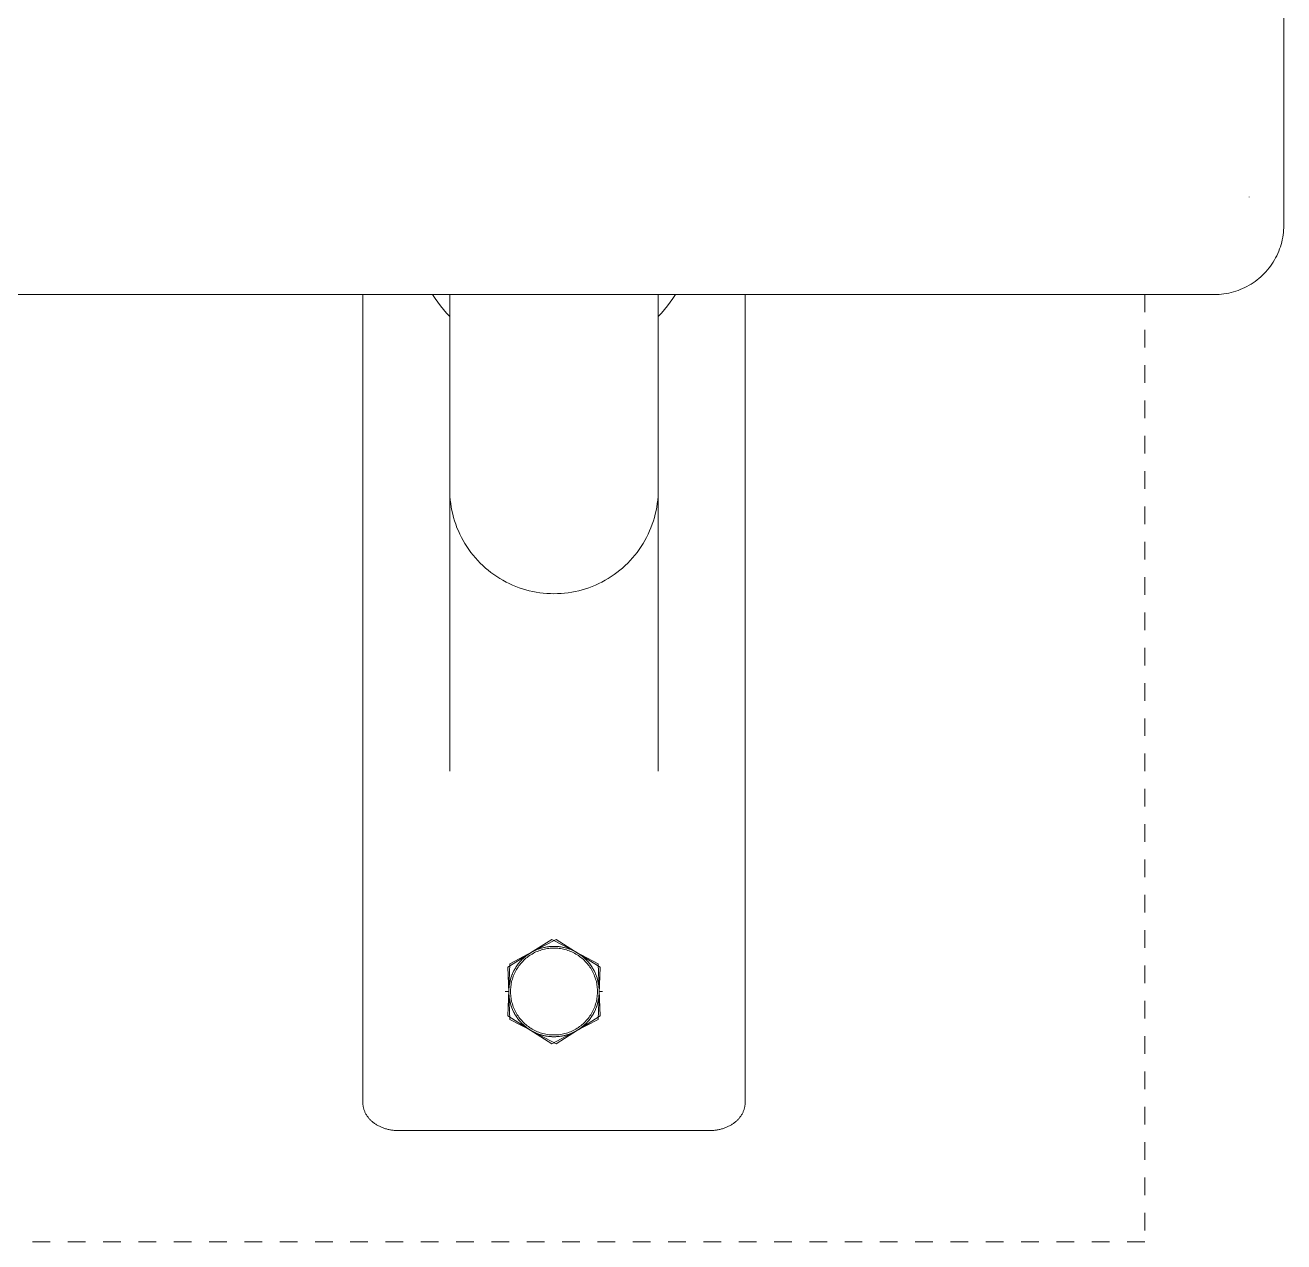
# Model space of a CAD drawing. Header units: inches. Extents: x -7 to 144, y -3 to 95.
# Drawn here: x 16.05 to 23.18, y 0.12 to 7.01 of the extents above; entities that cross this region are included whole.
import ezdxf

# ---------------------------------------------------------------- set-up
doc = ezdxf.new("R2010")
doc.units = ezdxf.units.IN
doc.linetypes.add('HIDDEN', pattern=[1.905, 1.27, -0.635])
doc.layers.add('ZANO_R', color=7, linetype='Continuous', lineweight=0)
doc.layers.add('ZANO_R_przerywana', color=250, linetype='HIDDEN', lineweight=0)

msp = doc.modelspace()

# ---------------------------------------------------------------- linework, layer by layer
at = {"layer": 'ZANO_R'}
for p, q in [((23.18152, 6.01015), (23.18152, 12.26074)), ((22.98465, 6.03239), (22.98467, 6.03456)), ((23.18152, 5.87345), (23.18152, 6.01015)), ((23.18051, 5.84604), (23.17928, 5.83238)), ((23.18125, 5.85974), (23.18051, 5.84604)), ((23.18152, 5.87345), (23.18125, 5.85974)), ((23.16966, 5.77841), (23.16608, 5.76517)), ((23.17277, 5.79177), (23.16966, 5.77841)), ((23.17541, 5.80523), (23.17277, 5.79177)), ((23.17759, 5.81877), (23.17541, 5.80523)), ((23.17928, 5.83238), (23.17759, 5.81877)), ((23.14724, 5.71369), (23.14141, 5.70128)), ((23.15262, 5.72631), (23.14724, 5.71369)), ((23.15756, 5.7391), (23.15262, 5.72631)), ((23.16205, 5.75206), (23.15756, 5.7391)), ((23.16608, 5.76517), (23.16205, 5.75206)), ((23.10602, 5.64263), (23.09775, 5.63169)), ((23.11391, 5.65385), (23.10602, 5.64263)), ((23.1214, 5.66534), (23.11391, 5.65385)), ((23.12849, 5.67708), (23.1214, 5.66534)), ((23.13516, 5.68907), (23.12849, 5.67708)), ((23.14141, 5.70128), (23.13516, 5.68907)), ((23.02989, 5.5641), (23.01892, 5.55587)), ((23.04057, 5.57271), (23.02989, 5.5641)), ((23.05094, 5.58169), (23.04057, 5.57271)), ((23.06099, 5.59103), (23.05094, 5.58169)), ((23.0707, 5.60071), (23.06099, 5.59103)), ((23.08008, 5.61072), (23.0707, 5.60071)), ((23.0891, 5.62105), (23.08008, 5.61072)), ((23.09775, 5.63169), (23.0891, 5.62105)), ((22.86953, 5.4897), (22.85606, 5.48711)), ((22.8829, 5.49276), (22.86953, 5.4897)), ((22.89615, 5.49628), (22.8829, 5.49276)), ((22.90928, 5.50027), (22.89615, 5.49628)), ((22.92225, 5.50471), (22.90928, 5.50027)), ((22.93507, 5.5096), (22.92225, 5.50471)), ((22.9477, 5.51493), (22.93507, 5.5096)), ((22.96015, 5.52071), (22.9477, 5.51493)), ((22.97238, 5.52691), (22.96015, 5.52071)), ((22.98439, 5.53354), (22.97238, 5.52691)), ((22.99616, 5.54058), (22.98439, 5.53354)), ((23.00767, 5.54802), (22.99616, 5.54058)), ((23.01892, 5.55587), (23.00767, 5.54802)), ((22.78782, 5.48127), (11.37049, 5.48127)), ((17.96498, 5.48127), (17.96498, 2.12469)), ((18.35912, 5.48127), (18.37373, 5.45915)), ((18.37373, 5.45915), (18.38905, 5.43751)), ((18.38905, 5.43751), (18.40507, 5.41639)), ((18.45711, 4.87459), (18.45711, 5.48127)), ((18.45716, 4.87459), (18.45716, 5.48127)), ((19.63815, 4.87459), (19.63815, 5.48127)), ((19.63821, 4.87459), (19.63821, 5.48127)), ((19.69025, 5.41639), (19.70626, 5.43751)), ((19.70626, 5.43751), (19.72158, 5.45915)), ((19.72158, 5.45915), (19.73619, 5.48127)), ((20.13033, 5.48127), (20.13033, 2.12469)), ((22.80153, 5.48148), (22.78782, 5.48127)), ((22.81523, 5.48218), (22.80153, 5.48148)), ((22.82889, 5.48334), (22.81523, 5.48218)), ((22.84251, 5.48499), (22.82889, 5.48334)), ((22.85606, 5.48711), (22.84251, 5.48499)), ((18.40507, 5.41639), (18.42176, 5.39579)), ((18.42176, 5.39579), (18.43911, 5.37575)), ((18.43911, 5.37575), (18.45711, 5.35628)), ((19.63821, 5.35628), (19.6562, 5.37575)), ((19.6562, 5.37575), (19.67355, 5.39579)), ((19.67355, 5.39579), (19.69025, 5.41639)), ((18.45711, 4.8729), (18.45711, 4.3777)), ((19.63821, 4.8729), (19.63821, 4.3777)), ((18.45711, 4.3777), (18.45711, 2.96284)), ((18.45745, 4.35751), (18.45711, 4.37767)), ((18.45848, 4.33737), (18.45745, 4.35751)), ((19.63786, 4.35751), (19.63683, 4.33737)), ((19.63821, 4.37767), (19.63786, 4.35751)), ((19.63818, 4.38172), (19.63817, 4.38284)), ((19.63821, 4.3777), (19.63821, 2.96284)), ((18.4602, 4.31728), (18.45848, 4.33737)), ((18.46261, 4.29725), (18.4602, 4.31728)), ((18.46569, 4.27733), (18.46261, 4.29725)), ((19.63271, 4.29725), (19.62962, 4.27733)), ((19.63511, 4.31728), (19.63271, 4.29725)), ((19.63683, 4.33737), (19.63511, 4.31728)), ((18.46946, 4.25752), (18.46569, 4.27733)), ((18.4739, 4.23785), (18.46946, 4.25752)), ((18.47901, 4.21834), (18.4739, 4.23785)), ((18.48478, 4.19902), (18.47901, 4.21834)), ((19.61631, 4.21834), (19.61054, 4.19902)), ((19.62142, 4.23785), (19.61631, 4.21834)), ((19.62586, 4.25752), (19.62142, 4.23785)), ((19.62962, 4.27733), (19.62586, 4.25752)), ((18.4912, 4.1799), (18.48478, 4.19902)), ((18.49828, 4.16102), (18.4912, 4.1799)), ((18.506, 4.14239), (18.49828, 4.16102)), ((18.51435, 4.12404), (18.506, 4.14239)), ((19.58932, 4.14239), (19.58097, 4.12404)), ((19.59703, 4.16102), (19.58932, 4.14239)), ((19.60411, 4.1799), (19.59703, 4.16102)), ((19.61054, 4.19902), (19.60411, 4.1799)), ((18.52332, 4.10598), (18.51435, 4.12404)), ((18.5329, 4.08823), (18.52332, 4.10598)), ((18.54308, 4.07083), (18.5329, 4.08823)), ((18.55385, 4.05378), (18.54308, 4.07083)), ((19.55224, 4.07083), (19.54147, 4.05378)), ((19.56242, 4.08823), (19.55224, 4.07083)), ((19.572, 4.10598), (19.56242, 4.08823)), ((19.58097, 4.12404), (19.572, 4.10598)), ((18.56519, 4.03711), (18.55385, 4.05378)), ((18.5771, 4.02084), (18.56519, 4.03711)), ((18.58956, 4.00498), (18.5771, 4.02084)), ((18.60255, 3.98956), (18.58956, 4.00498)), ((19.50575, 4.00498), (19.49276, 3.98956)), ((19.51821, 4.02084), (19.50575, 4.00498)), ((19.53012, 4.03711), (19.51821, 4.02084)), ((19.54147, 4.05378), (19.53012, 4.03711)), ((18.61606, 3.97459), (18.60255, 3.98956)), ((18.63007, 3.96009), (18.61606, 3.97459)), ((18.64457, 3.94607), (18.63007, 3.96009)), ((18.65954, 3.93256), (18.64457, 3.94607)), ((18.67497, 3.91957), (18.65954, 3.93256)), ((19.43577, 3.93256), (19.42035, 3.91957)), ((19.45074, 3.94607), (19.43577, 3.93256)), ((19.46524, 3.96009), (19.45074, 3.94607)), ((19.47925, 3.97459), (19.46524, 3.96009)), ((19.49276, 3.98956), (19.47925, 3.97459)), ((18.69082, 3.90711), (18.67497, 3.91957)), ((18.7071, 3.89521), (18.69082, 3.90711)), ((18.72377, 3.88386), (18.7071, 3.89521)), ((18.74082, 3.87309), (18.72377, 3.88386)), ((18.75822, 3.86291), (18.74082, 3.87309)), ((18.77597, 3.85333), (18.75822, 3.86291)), ((18.79403, 3.84436), (18.77597, 3.85333)), ((19.31935, 3.85333), (19.30129, 3.84436)), ((19.33709, 3.86291), (19.31935, 3.85333)), ((19.3545, 3.87309), (19.33709, 3.86291)), ((19.37155, 3.88386), (19.3545, 3.87309)), ((19.38822, 3.89521), (19.37155, 3.88386)), ((19.40449, 3.90711), (19.38822, 3.89521)), ((19.42035, 3.91957), (19.40449, 3.90711)), ((18.81238, 3.83601), (18.79403, 3.84436)), ((18.83101, 3.82829), (18.81238, 3.83601)), ((18.84989, 3.82121), (18.83101, 3.82829)), ((18.86901, 3.81479), (18.84989, 3.82121)), ((18.88833, 3.80902), (18.86901, 3.81479)), ((18.90784, 3.80391), (18.88833, 3.80902)), ((18.92751, 3.79947), (18.90784, 3.80391)), ((18.94732, 3.7957), (18.92751, 3.79947)), ((18.96724, 3.79262), (18.94732, 3.7957)), ((18.98726, 3.79021), (18.96724, 3.79262)), ((19.00736, 3.78849), (18.98726, 3.79021)), ((19.02749, 3.78746), (19.00736, 3.78849)), ((19.04766, 3.78712), (19.02749, 3.78746)), ((19.06782, 3.78746), (19.04766, 3.78712)), ((19.08796, 3.78849), (19.06782, 3.78746)), ((19.10805, 3.79021), (19.08796, 3.78849)), ((19.12807, 3.79262), (19.10805, 3.79021)), ((19.148, 3.7957), (19.12807, 3.79262)), ((19.16781, 3.79947), (19.148, 3.7957)), ((19.18748, 3.80391), (19.16781, 3.79947)), ((19.20699, 3.80902), (19.18748, 3.80391)), ((19.22631, 3.81479), (19.20699, 3.80902)), ((19.24542, 3.82121), (19.22631, 3.81479)), ((19.2643, 3.82829), (19.24542, 3.82121)), ((19.28293, 3.83601), (19.2643, 3.82829)), ((19.30129, 3.84436), (19.28293, 3.83601)), ((18.45711, 2.78296), (18.45711, 2.96284)), ((19.63821, 2.78296), (19.63821, 2.96284)), ((17.96498, 2.12469), (17.96498, 0.90421)), ((20.13033, 2.12469), (20.13033, 0.90421)), ((19.03586, 1.82939), (18.91435, 1.75261)), ((18.92865, 1.76069), (19.05945, 1.82939)), ((18.98199, 1.78147), (18.99038, 1.78355)), ((18.99346, 1.78424), (18.98504, 1.78226)), ((18.99038, 1.78355), (18.99884, 1.78534)), ((19.00193, 1.78592), (18.99346, 1.78424)), ((18.99884, 1.78534), (19.00735, 1.78685)), ((19.01046, 1.78732), (19.00193, 1.78592)), ((19.00735, 1.78685), (19.01591, 1.78806)), ((19.01904, 1.78844), (19.01046, 1.78732)), ((19.01591, 1.78806), (19.0245, 1.78899)), ((19.02764, 1.78926), (19.01904, 1.78844)), ((19.0245, 1.78899), (19.03312, 1.78963)), ((19.03627, 1.78979), (19.02764, 1.78926)), ((19.03312, 1.78963), (19.04176, 1.78997)), ((19.16311, 1.76255), (19.03586, 1.82939)), ((19.04491, 1.79003), (19.03627, 1.78979)), ((19.04176, 1.78997), (19.0504, 1.79003)), ((19.05355, 1.78997), (19.04491, 1.79003)), ((19.0504, 1.79003), (19.05905, 1.78979)), ((19.06219, 1.78963), (19.05355, 1.78997)), ((19.05905, 1.78979), (19.06767, 1.78926)), ((19.05945, 1.82939), (19.18436, 1.75047)), ((19.07081, 1.78899), (19.06219, 1.78963)), ((19.06767, 1.78926), (19.07628, 1.78844)), ((19.07941, 1.78806), (19.07081, 1.78899)), ((19.07628, 1.78844), (19.08485, 1.78732)), ((19.08796, 1.78685), (19.07941, 1.78806)), ((19.08485, 1.78732), (19.09338, 1.78592)), ((19.09648, 1.78534), (19.08796, 1.78685)), ((19.09338, 1.78592), (19.10186, 1.78424)), ((19.10493, 1.78355), (19.09648, 1.78534)), ((19.10186, 1.78424), (19.11027, 1.78226)), ((19.11332, 1.78147), (19.10493, 1.78355)), ((18.90757, 1.74833), (18.78606, 1.67155)), ((18.79785, 1.69198), (18.92865, 1.76069)), ((18.85817, 1.70613), (18.86408, 1.71243)), ((18.86629, 1.71467), (18.8603, 1.70844)), ((18.86408, 1.71243), (18.87021, 1.71853)), ((18.87249, 1.7207), (18.86629, 1.71467)), ((18.87021, 1.71853), (18.87654, 1.72441)), ((18.8707, 1.70512), (18.87664, 1.71106)), ((18.87889, 1.72651), (18.87249, 1.7207)), ((18.87654, 1.72441), (18.88306, 1.73008)), ((18.87664, 1.71106), (18.88278, 1.71679)), ((18.88549, 1.7321), (18.87889, 1.72651)), ((18.88278, 1.71679), (18.88912, 1.72232)), ((18.88306, 1.73008), (18.88977, 1.73553)), ((18.89226, 1.73746), (18.88549, 1.7321)), ((18.88912, 1.72232), (18.89563, 1.72762)), ((18.88977, 1.73553), (18.89667, 1.74075)), ((18.89922, 1.74259), (18.89226, 1.73746)), ((18.89563, 1.72762), (18.90233, 1.7327)), ((18.89667, 1.74075), (18.90373, 1.74573)), ((18.90635, 1.74749), (18.89922, 1.74259)), ((18.90233, 1.7327), (18.90919, 1.73754)), ((18.90373, 1.74573), (18.91096, 1.75047)), ((18.91363, 1.75214), (18.90635, 1.74749)), ((18.90919, 1.73754), (18.91622, 1.74215)), ((18.91096, 1.75047), (18.91834, 1.75496)), ((18.92107, 1.75654), (18.91363, 1.75214)), ((18.91622, 1.74215), (18.92339, 1.74652)), ((18.91834, 1.75496), (18.92587, 1.75921)), ((18.92865, 1.76069), (18.92107, 1.75654)), ((18.92339, 1.74652), (18.93072, 1.75064)), ((18.92587, 1.75921), (18.93355, 1.76319)), ((18.93637, 1.76458), (18.92865, 1.76069)), ((18.93072, 1.75064), (18.93818, 1.7545)), ((18.93355, 1.76319), (18.94135, 1.76691)), ((18.94422, 1.76821), (18.93637, 1.76458)), ((18.93818, 1.7545), (18.94576, 1.75811)), ((18.94135, 1.76691), (18.94927, 1.77037)), ((18.95219, 1.77157), (18.94422, 1.76821)), ((18.94576, 1.75811), (18.95347, 1.76146)), ((18.94927, 1.77037), (18.9573, 1.77356)), ((18.96026, 1.77465), (18.95219, 1.77157)), ((18.95347, 1.76146), (18.96129, 1.76454)), ((18.9573, 1.77356), (18.96544, 1.77648)), ((18.96843, 1.77747), (18.96026, 1.77465)), ((18.96129, 1.76454), (18.9692, 1.76736)), ((18.96544, 1.77648), (18.97367, 1.77911)), ((18.9767, 1.78001), (18.96843, 1.77747)), ((18.9692, 1.76736), (18.97721, 1.7699)), ((18.97367, 1.77911), (18.98199, 1.78147)), ((18.98504, 1.78226), (18.9767, 1.78001)), ((18.97721, 1.7699), (18.9853, 1.77217)), ((18.9853, 1.77217), (18.99347, 1.77416)), ((18.99347, 1.77416), (19.00169, 1.77587)), ((19.00169, 1.77587), (19.00997, 1.7773)), ((19.00997, 1.7773), (19.01829, 1.77844)), ((19.01829, 1.77844), (19.02665, 1.7793)), ((19.02665, 1.7793), (19.03504, 1.77987)), ((19.03504, 1.77987), (19.04343, 1.78016)), ((19.04343, 1.78016), (19.05183, 1.78016)), ((19.05183, 1.78016), (19.06023, 1.77988)), ((19.06023, 1.77988), (19.06861, 1.7793)), ((19.06861, 1.7793), (19.07697, 1.77845)), ((19.07697, 1.77845), (19.0853, 1.7773)), ((19.0853, 1.7773), (19.09358, 1.77588)), ((19.09358, 1.77588), (19.1018, 1.77417)), ((19.1018, 1.77417), (19.10997, 1.77218)), ((19.10997, 1.77218), (19.11806, 1.76991)), ((19.11027, 1.78226), (19.11862, 1.78001)), ((19.12164, 1.77911), (19.11332, 1.78147)), ((19.11806, 1.76991), (19.12607, 1.76737)), ((19.11862, 1.78001), (19.12688, 1.77747)), ((19.12987, 1.77648), (19.12164, 1.77911)), ((19.12607, 1.76737), (19.13398, 1.76456)), ((19.12688, 1.77747), (19.13506, 1.77465)), ((19.13801, 1.77356), (19.12987, 1.77648)), ((19.13398, 1.76456), (19.1418, 1.76148)), ((19.13506, 1.77465), (19.14313, 1.77157)), ((19.14604, 1.77037), (19.13801, 1.77356)), ((19.1418, 1.76148), (19.14951, 1.75813)), ((19.14313, 1.77157), (19.15109, 1.76821)), ((19.15397, 1.76691), (19.14604, 1.77037)), ((19.14951, 1.75813), (19.15709, 1.75452)), ((19.15109, 1.76821), (19.15894, 1.76458)), ((19.16177, 1.76319), (19.15397, 1.76691)), ((19.15709, 1.75452), (19.16455, 1.75066)), ((19.15894, 1.76458), (19.16666, 1.76069)), ((19.16944, 1.75921), (19.16177, 1.76319)), ((19.16455, 1.75066), (19.17188, 1.74654)), ((19.16666, 1.76069), (19.17424, 1.75654)), ((19.17697, 1.75496), (19.16944, 1.75921)), ((19.29746, 1.69198), (19.17021, 1.75883)), ((19.17188, 1.74654), (19.17906, 1.74218)), ((19.17424, 1.75654), (19.18168, 1.75214)), ((19.18436, 1.75047), (19.17697, 1.75496)), ((19.17906, 1.74218), (19.18608, 1.73757)), ((19.18168, 1.75214), (19.18897, 1.74749)), ((19.18436, 1.75047), (19.30926, 1.67155)), ((19.19158, 1.74573), (19.18436, 1.75047)), ((19.18608, 1.73757), (19.19295, 1.73272)), ((19.18897, 1.74749), (19.19609, 1.74259)), ((19.19865, 1.74075), (19.19158, 1.74573)), ((19.19295, 1.73272), (19.19964, 1.72765)), ((19.19609, 1.74259), (19.20305, 1.73746)), ((19.20554, 1.73553), (19.19865, 1.74075)), ((19.19964, 1.72765), (19.20616, 1.72235)), ((19.20305, 1.73746), (19.20983, 1.7321)), ((19.21225, 1.73008), (19.20554, 1.73553)), ((19.20616, 1.72235), (19.2125, 1.71682)), ((19.20983, 1.7321), (19.21642, 1.72651)), ((19.21878, 1.72441), (19.21225, 1.73008)), ((19.2125, 1.71682), (19.21864, 1.71109)), ((19.21642, 1.72651), (19.22282, 1.7207)), ((19.21864, 1.71109), (19.22458, 1.70515)), ((19.22511, 1.71853), (19.21878, 1.72441)), ((19.22282, 1.7207), (19.22902, 1.71467)), ((19.23123, 1.71243), (19.22511, 1.71853)), ((19.22902, 1.71467), (19.23502, 1.70844)), ((19.23715, 1.70613), (19.23123, 1.71243)), ((18.78606, 1.67155), (18.7918, 1.52792)), ((18.79196, 1.54435), (18.79785, 1.69198)), ((18.81187, 1.6336), (18.81537, 1.64151)), ((18.81671, 1.64436), (18.81312, 1.6365)), ((18.81537, 1.64151), (18.81913, 1.64929)), ((18.82056, 1.6521), (18.81671, 1.64436)), ((18.81913, 1.64929), (18.82315, 1.65695)), ((18.82468, 1.6597), (18.82056, 1.6521)), ((18.82315, 1.65695), (18.82742, 1.66446)), ((18.82366, 1.63598), (18.82727, 1.64357)), ((18.82904, 1.66716), (18.82468, 1.6597)), ((18.82727, 1.64357), (18.83113, 1.65103)), ((18.82742, 1.66446), (18.83195, 1.67182)), ((18.83366, 1.67447), (18.82904, 1.66716)), ((18.83113, 1.65103), (18.83525, 1.65836)), ((18.83195, 1.67182), (18.83672, 1.67903)), ((18.83852, 1.68162), (18.83366, 1.67447)), ((18.83525, 1.65836), (18.83962, 1.66554)), ((18.83672, 1.67903), (18.84174, 1.68607)), ((18.84362, 1.6886), (18.83852, 1.68162)), ((18.83962, 1.66554), (18.84422, 1.67256)), ((18.84174, 1.68607), (18.84699, 1.69294)), ((18.84896, 1.6954), (18.84362, 1.6886)), ((18.84422, 1.67256), (18.84907, 1.67943)), ((18.84699, 1.69294), (18.85246, 1.69963)), ((18.85452, 1.70202), (18.84896, 1.6954)), ((18.84907, 1.67943), (18.85415, 1.68612)), ((18.85246, 1.69963), (18.85817, 1.70613)), ((18.85415, 1.68612), (18.85945, 1.69264)), ((18.8603, 1.70844), (18.85452, 1.70202)), ((18.85945, 1.69264), (18.86497, 1.69897)), ((18.86497, 1.69897), (18.8707, 1.70512)), ((19.22458, 1.70515), (19.23031, 1.69901)), ((19.23031, 1.69901), (19.23584, 1.69268)), ((19.23502, 1.70844), (19.2408, 1.70202)), ((19.23584, 1.69268), (19.24114, 1.68616)), ((19.24285, 1.69963), (19.23715, 1.70613)), ((19.2408, 1.70202), (19.24636, 1.6954)), ((19.24114, 1.68616), (19.24622, 1.67947)), ((19.24833, 1.69294), (19.24285, 1.69963)), ((19.24622, 1.67947), (19.25106, 1.6726)), ((19.24636, 1.6954), (19.25169, 1.6886)), ((19.25358, 1.68607), (19.24833, 1.69294)), ((19.25106, 1.6726), (19.25567, 1.66558)), ((19.25169, 1.6886), (19.25679, 1.68162)), ((19.25859, 1.67903), (19.25358, 1.68607)), ((19.26004, 1.6584), (19.25567, 1.66558)), ((19.25679, 1.68162), (19.26165, 1.67447)), ((19.26336, 1.67182), (19.25859, 1.67903)), ((19.26416, 1.65108), (19.26004, 1.6584)), ((19.26165, 1.67447), (19.26627, 1.66716)), ((19.26789, 1.66446), (19.26336, 1.67182)), ((19.26802, 1.64362), (19.26416, 1.65108)), ((19.26627, 1.66716), (19.27064, 1.6597)), ((19.27217, 1.65695), (19.26789, 1.66446)), ((19.27163, 1.63603), (19.26802, 1.64362)), ((19.27064, 1.6597), (19.27475, 1.6521)), ((19.27619, 1.64929), (19.27217, 1.65695)), ((19.27475, 1.6521), (19.27861, 1.64436)), ((19.27995, 1.64151), (19.27619, 1.64929)), ((19.27861, 1.64436), (19.2822, 1.6365)), ((19.28344, 1.6336), (19.27995, 1.64151)), ((19.3032, 1.54836), (19.29746, 1.69198)), ((19.30926, 1.67155), (19.30336, 1.52392)), ((18.7943, 1.57017), (18.79323, 1.56159)), ((18.79388, 1.56705), (18.79513, 1.5756)), ((18.79566, 1.57871), (18.7943, 1.57017)), ((18.79513, 1.5756), (18.79668, 1.58411)), ((18.79731, 1.58719), (18.79566, 1.57871)), ((18.79668, 1.58411), (18.79851, 1.59255)), ((18.79925, 1.59562), (18.79731, 1.58719)), ((18.79851, 1.59255), (18.80062, 1.60093)), ((18.80146, 1.60397), (18.79925, 1.59562)), ((18.80062, 1.60093), (18.80302, 1.60924)), ((18.80396, 1.61225), (18.80146, 1.60397)), ((18.80302, 1.60924), (18.8057, 1.61746)), ((18.80335, 1.56345), (18.80449, 1.57177)), ((18.80674, 1.62043), (18.80396, 1.61225)), ((18.80449, 1.57177), (18.80592, 1.58005)), ((18.8057, 1.61746), (18.80865, 1.62558)), ((18.80592, 1.58005), (18.80763, 1.58828)), ((18.80979, 1.62852), (18.80674, 1.62043)), ((18.80763, 1.58828), (18.80961, 1.59644)), ((18.80865, 1.62558), (18.81187, 1.6336)), ((18.80961, 1.59644), (18.81188, 1.60454)), ((18.81312, 1.6365), (18.80979, 1.62852)), ((18.81188, 1.60454), (18.81442, 1.61254)), ((18.81442, 1.61254), (18.81723, 1.62046)), ((18.81723, 1.62046), (18.82032, 1.62828)), ((18.82032, 1.62828), (18.82366, 1.63598)), ((19.27498, 1.62832), (19.27163, 1.63603)), ((19.27806, 1.62051), (19.27498, 1.62832)), ((19.28088, 1.61259), (19.27806, 1.62051)), ((19.28342, 1.60458), (19.28088, 1.61259)), ((19.2822, 1.6365), (19.28552, 1.62852)), ((19.28569, 1.59649), (19.28342, 1.60458)), ((19.28667, 1.62558), (19.28344, 1.6336)), ((19.28552, 1.62852), (19.28857, 1.62043)), ((19.28768, 1.58833), (19.28569, 1.59649)), ((19.28962, 1.61746), (19.28667, 1.62558)), ((19.28939, 1.5801), (19.28768, 1.58833)), ((19.28857, 1.62043), (19.29135, 1.61225)), ((19.29082, 1.57182), (19.28939, 1.5801)), ((19.29229, 1.60924), (19.28962, 1.61746)), ((19.29196, 1.5635), (19.29082, 1.57182)), ((19.29135, 1.61225), (19.29385, 1.60397)), ((19.29469, 1.60093), (19.29229, 1.60924)), ((19.29385, 1.60397), (19.29607, 1.59562)), ((19.29681, 1.59255), (19.29469, 1.60093)), ((19.29607, 1.59562), (19.298, 1.58719)), ((19.29864, 1.58411), (19.29681, 1.59255)), ((19.298, 1.58719), (19.29965, 1.57871)), ((19.30018, 1.5756), (19.29864, 1.58411)), ((19.29965, 1.57871), (19.30101, 1.57017)), ((19.30144, 1.56705), (19.30018, 1.5756)), ((19.30101, 1.57017), (19.30209, 1.56159)), ((18.79155, 1.53414), (18.77207, 1.53414)), ((18.77207, 1.53414), (18.79155, 1.53414)), ((18.78606, 1.39672), (18.79196, 1.54435)), ((18.79196, 1.54435), (18.79176, 1.53571)), ((18.79176, 1.53256), (18.79185, 1.5412)), ((18.79176, 1.53571), (18.79185, 1.52707)), ((18.79196, 1.52392), (18.79176, 1.53256)), ((18.79185, 1.5412), (18.79223, 1.54984)), ((18.79185, 1.52707), (18.79223, 1.51843)), ((18.79245, 1.55298), (18.79196, 1.54435)), ((18.79245, 1.51529), (18.79196, 1.52392)), ((18.79212, 1.51992), (18.79785, 1.37629)), ((18.79223, 1.54984), (18.79291, 1.55846)), ((18.79223, 1.51843), (18.79291, 1.50981)), ((18.79323, 1.56159), (18.79245, 1.55298)), ((18.79323, 1.50668), (18.79245, 1.51529)), ((18.79291, 1.55846), (18.79388, 1.56705)), ((18.79291, 1.50981), (18.79388, 1.50122)), ((18.7943, 1.4981), (18.79323, 1.50668)), ((18.79388, 1.50122), (18.79513, 1.49267)), ((18.79566, 1.48957), (18.7943, 1.4981)), ((18.80163, 1.53831), (18.80192, 1.54671)), ((18.80163, 1.52991), (18.80163, 1.53831)), ((18.80192, 1.52151), (18.80163, 1.52991)), ((18.80192, 1.54671), (18.80249, 1.55509)), ((18.80249, 1.51313), (18.80192, 1.52151)), ((18.80249, 1.55509), (18.80335, 1.56345)), ((18.80335, 1.50477), (18.80249, 1.51313)), ((18.8045, 1.49645), (18.80335, 1.50477)), ((19.29082, 1.4965), (19.29197, 1.50482)), ((19.29282, 1.55514), (19.29196, 1.5635)), ((19.29197, 1.50482), (19.29283, 1.51318)), ((19.2934, 1.54676), (19.29282, 1.55514)), ((19.29283, 1.51318), (19.2934, 1.52156)), ((19.29368, 1.53836), (19.2934, 1.54676)), ((19.2934, 1.52156), (19.29368, 1.52996)), ((19.29368, 1.52996), (19.29368, 1.53836)), ((19.30336, 1.52392), (19.29746, 1.37629)), ((19.29965, 1.48957), (19.30101, 1.4981)), ((19.30144, 1.50122), (19.30018, 1.49267)), ((19.30101, 1.4981), (19.30209, 1.50668)), ((19.3024, 1.55846), (19.30144, 1.56705)), ((19.3024, 1.50981), (19.30144, 1.50122)), ((19.30209, 1.56159), (19.30287, 1.55298)), ((19.30209, 1.50668), (19.30287, 1.51529)), ((19.30308, 1.54984), (19.3024, 1.55846)), ((19.30308, 1.51843), (19.3024, 1.50981)), ((19.30287, 1.55298), (19.30336, 1.54435)), ((19.30287, 1.51529), (19.30336, 1.52392)), ((19.30346, 1.5412), (19.30308, 1.54984)), ((19.30346, 1.52707), (19.30308, 1.51843)), ((19.30336, 1.54435), (19.30356, 1.53571)), ((19.30336, 1.52392), (19.30356, 1.53256)), ((19.30356, 1.53256), (19.30346, 1.5412)), ((19.30356, 1.53571), (19.30346, 1.52707)), ((19.30926, 1.39672), (19.30352, 1.54035)), ((19.32325, 1.53414), (19.30377, 1.53414)), ((19.30377, 1.53414), (19.32325, 1.53414)), ((18.79513, 1.49267), (18.79668, 1.48417)), ((18.79731, 1.48108), (18.79566, 1.48957)), ((18.79668, 1.48417), (18.79851, 1.47572)), ((18.79925, 1.47266), (18.79731, 1.48108)), ((18.79851, 1.47572), (18.80062, 1.46734)), ((18.80146, 1.4643), (18.79925, 1.47266)), ((18.80062, 1.46734), (18.80302, 1.45903)), ((18.80396, 1.45603), (18.80146, 1.4643)), ((18.80302, 1.45903), (18.8057, 1.45081)), ((18.80674, 1.44784), (18.80396, 1.45603)), ((18.80593, 1.48817), (18.8045, 1.49645)), ((18.8057, 1.45081), (18.80865, 1.44269)), ((18.80764, 1.47994), (18.80593, 1.48817)), ((18.80979, 1.43975), (18.80674, 1.44784)), ((18.80963, 1.47178), (18.80764, 1.47994)), ((18.80865, 1.44269), (18.81187, 1.43467)), ((18.81189, 1.46369), (18.80963, 1.47178)), ((18.81312, 1.43177), (18.80979, 1.43975)), ((18.81187, 1.43467), (18.81537, 1.42676)), ((18.81444, 1.45568), (18.81189, 1.46369)), ((18.81671, 1.42391), (18.81312, 1.43177)), ((18.81725, 1.44777), (18.81444, 1.45568)), ((18.81537, 1.42676), (18.81913, 1.41898)), ((18.82033, 1.43995), (18.81725, 1.44777)), ((18.82368, 1.43224), (18.82033, 1.43995)), ((18.82729, 1.42466), (18.82368, 1.43224)), ((19.26804, 1.4247), (19.27165, 1.43229)), ((19.27165, 1.43229), (19.275, 1.43999)), ((19.275, 1.43999), (19.27808, 1.44781)), ((19.27995, 1.42676), (19.27619, 1.41898)), ((19.27808, 1.44781), (19.28089, 1.45573)), ((19.27861, 1.42391), (19.2822, 1.43177)), ((19.28344, 1.43467), (19.27995, 1.42676)), ((19.28089, 1.45573), (19.28343, 1.46374)), ((19.2822, 1.43177), (19.28552, 1.43975)), ((19.28343, 1.46374), (19.2857, 1.47183)), ((19.28667, 1.44269), (19.28344, 1.43467)), ((19.28552, 1.43975), (19.28857, 1.44784)), ((19.2857, 1.47183), (19.28769, 1.47999)), ((19.28962, 1.45081), (19.28667, 1.44269)), ((19.28769, 1.47999), (19.2894, 1.48822)), ((19.28857, 1.44784), (19.29135, 1.45603)), ((19.2894, 1.48822), (19.29082, 1.4965)), ((19.29229, 1.45903), (19.28962, 1.45081)), ((19.29135, 1.45603), (19.29385, 1.4643)), ((19.29469, 1.46734), (19.29229, 1.45903)), ((19.29385, 1.4643), (19.29607, 1.47266)), ((19.29681, 1.47572), (19.29469, 1.46734)), ((19.29607, 1.47266), (19.298, 1.48108)), ((19.29864, 1.48417), (19.29681, 1.47572)), ((19.298, 1.48108), (19.29965, 1.48957)), ((19.30018, 1.49267), (19.29864, 1.48417)), ((18.91096, 1.3178), (18.78606, 1.39672)), ((18.79785, 1.37629), (18.92511, 1.30945)), ((18.82056, 1.41617), (18.81671, 1.42391)), ((18.81913, 1.41898), (18.82315, 1.41132)), ((18.82468, 1.40857), (18.82056, 1.41617)), ((18.82315, 1.41132), (18.82742, 1.40381)), ((18.82904, 1.40111), (18.82468, 1.40857)), ((18.83116, 1.4172), (18.82729, 1.42466)), ((18.82742, 1.40381), (18.83195, 1.39645)), ((18.83366, 1.3938), (18.82904, 1.40111)), ((18.83528, 1.40987), (18.83116, 1.4172)), ((18.83195, 1.39645), (18.83672, 1.38924)), ((18.83852, 1.38666), (18.83366, 1.3938)), ((18.83964, 1.40269), (18.83528, 1.40987)), ((18.83672, 1.38924), (18.84174, 1.3822)), ((18.84362, 1.37968), (18.83852, 1.38666)), ((18.83964, 1.40269), (18.84425, 1.39567)), ((18.84174, 1.3822), (18.84699, 1.37533)), ((18.84896, 1.37287), (18.84362, 1.37968)), ((18.84425, 1.39567), (18.8491, 1.38881)), ((18.84699, 1.37533), (18.85246, 1.36864)), ((18.85452, 1.36625), (18.84896, 1.37287)), ((18.8491, 1.38881), (18.85417, 1.38211)), ((18.85246, 1.36864), (18.85817, 1.36215)), ((18.85417, 1.38211), (18.85948, 1.37559)), ((18.8603, 1.35983), (18.85452, 1.36625)), ((18.85817, 1.36215), (18.86408, 1.35584)), ((18.85948, 1.37559), (18.865, 1.36926)), ((18.86629, 1.3536), (18.8603, 1.35983)), ((18.86408, 1.35584), (18.87021, 1.34975)), ((18.865, 1.36926), (18.87074, 1.36312)), ((18.87074, 1.36312), (18.87668, 1.35718)), ((18.87668, 1.35718), (18.88282, 1.35145)), ((19.29746, 1.37629), (19.16666, 1.30758)), ((19.18774, 1.31994), (19.30926, 1.39672)), ((19.21253, 1.35148), (19.21867, 1.35721)), ((19.21867, 1.35721), (19.22461, 1.36316)), ((19.22461, 1.36316), (19.23035, 1.3693)), ((19.23123, 1.35584), (19.22511, 1.34975)), ((19.22902, 1.3536), (19.23502, 1.35983)), ((19.23035, 1.3693), (19.23587, 1.37563)), ((19.23715, 1.36215), (19.23123, 1.35584)), ((19.23502, 1.35983), (19.2408, 1.36625)), ((19.23587, 1.37563), (19.24117, 1.38215)), ((19.24285, 1.36864), (19.23715, 1.36215)), ((19.2408, 1.36625), (19.24636, 1.37287)), ((19.24117, 1.38215), (19.24625, 1.38884)), ((19.24833, 1.37533), (19.24285, 1.36864)), ((19.24625, 1.38884), (19.25109, 1.39571)), ((19.24636, 1.37287), (19.25169, 1.37968)), ((19.25358, 1.3822), (19.24833, 1.37533)), ((19.25109, 1.39571), (19.2557, 1.40273)), ((19.25169, 1.37968), (19.25679, 1.38666)), ((19.25859, 1.38924), (19.25358, 1.3822)), ((19.2557, 1.40273), (19.26006, 1.40991)), ((19.25679, 1.38666), (19.26165, 1.3938)), ((19.26336, 1.39645), (19.25859, 1.38924)), ((19.26006, 1.40991), (19.26418, 1.41724)), ((19.26165, 1.3938), (19.26627, 1.40111)), ((19.26789, 1.40381), (19.26336, 1.39645)), ((19.26418, 1.41724), (19.26804, 1.4247)), ((19.26627, 1.40111), (19.27064, 1.40857)), ((19.27217, 1.41132), (19.26789, 1.40381)), ((19.27064, 1.40857), (19.27475, 1.41617)), ((19.27619, 1.41898), (19.27217, 1.41132)), ((19.27475, 1.41617), (19.27861, 1.42391)), ((18.87249, 1.34758), (18.86629, 1.3536)), ((18.87021, 1.34975), (18.87654, 1.34386)), ((18.87889, 1.34177), (18.87249, 1.34758)), ((18.87654, 1.34386), (18.88306, 1.33819)), ((18.88549, 1.33618), (18.87889, 1.34177)), ((18.88282, 1.35145), (18.88915, 1.34593)), ((18.88306, 1.33819), (18.88977, 1.33274)), ((18.89226, 1.33081), (18.88549, 1.33618)), ((18.88915, 1.34593), (18.89567, 1.34062)), ((18.88977, 1.33274), (18.89667, 1.32752)), ((18.89922, 1.32568), (18.89226, 1.33081)), ((18.89567, 1.34062), (18.90237, 1.33555)), ((18.89667, 1.32752), (18.90373, 1.32254)), ((18.90635, 1.32078), (18.89922, 1.32568)), ((18.90237, 1.33555), (18.90923, 1.3307)), ((18.90373, 1.32254), (18.91096, 1.3178)), ((18.91363, 1.31613), (18.90635, 1.32078)), ((18.90923, 1.3307), (18.91626, 1.3261)), ((19.03586, 1.23888), (18.91096, 1.3178)), ((18.91096, 1.3178), (18.91834, 1.31331)), ((18.92107, 1.31173), (18.91363, 1.31613)), ((18.91626, 1.3261), (18.92344, 1.32173)), ((18.91834, 1.31331), (18.92587, 1.30907)), ((18.92865, 1.30758), (18.92107, 1.31173)), ((18.92344, 1.32173), (18.93076, 1.31761)), ((18.92587, 1.30907), (18.93355, 1.30508)), ((18.93637, 1.30369), (18.92865, 1.30758)), ((18.93076, 1.31761), (18.93822, 1.31375)), ((18.9322, 1.30572), (19.05945, 1.23888)), ((18.93355, 1.30508), (18.94135, 1.30136)), ((18.94422, 1.30007), (18.93637, 1.30369)), ((18.93822, 1.31375), (18.94581, 1.31014)), ((18.94135, 1.30136), (18.94927, 1.2979)), ((18.95219, 1.29671), (18.94422, 1.30007)), ((18.94581, 1.31014), (18.95351, 1.30679)), ((18.94927, 1.2979), (18.9573, 1.29471)), ((18.96026, 1.29362), (18.95219, 1.29671)), ((18.95351, 1.30679), (18.96133, 1.30371)), ((18.9573, 1.29471), (18.96544, 1.2918)), ((18.96843, 1.2908), (18.96026, 1.29362)), ((18.96133, 1.30371), (18.96925, 1.3009)), ((18.96544, 1.2918), (18.97367, 1.28916)), ((18.9767, 1.28827), (18.96843, 1.2908)), ((18.96925, 1.3009), (18.97726, 1.29836)), ((18.97367, 1.28916), (18.98199, 1.2868)), ((18.98504, 1.28601), (18.9767, 1.28827)), ((18.97726, 1.29836), (18.98535, 1.29609)), ((18.98199, 1.2868), (18.99038, 1.28472)), ((18.99346, 1.28404), (18.98504, 1.28601)), ((18.98535, 1.29609), (18.99351, 1.2941)), ((18.99038, 1.28472), (18.99884, 1.28293)), ((19.00193, 1.28235), (18.99346, 1.28404)), ((18.99351, 1.2941), (19.00174, 1.2924)), ((19.00174, 1.2924), (19.01002, 1.29097)), ((19.01002, 1.29097), (19.01834, 1.28983)), ((19.01834, 1.28983), (19.0267, 1.28897)), ((19.0267, 1.28897), (19.03508, 1.28839)), ((19.03508, 1.28839), (19.04348, 1.28811)), ((19.16666, 1.30758), (19.03586, 1.23888)), ((19.04348, 1.28811), (19.05188, 1.28811)), ((19.05188, 1.28811), (19.06028, 1.2884)), ((19.05945, 1.23888), (19.18097, 1.31566)), ((19.06028, 1.2884), (19.06866, 1.28897)), ((19.06866, 1.28897), (19.07702, 1.28983)), ((19.07702, 1.28983), (19.08534, 1.29098)), ((19.08534, 1.29098), (19.09362, 1.2924)), ((19.09338, 1.28235), (19.10186, 1.28404)), ((19.09362, 1.2924), (19.10185, 1.29411)), ((19.10493, 1.28472), (19.09648, 1.28293)), ((19.10185, 1.29411), (19.11001, 1.2961)), ((19.10186, 1.28404), (19.11027, 1.28601)), ((19.11332, 1.2868), (19.10493, 1.28472)), ((19.11001, 1.2961), (19.1181, 1.29837)), ((19.11027, 1.28601), (19.11862, 1.28827)), ((19.12164, 1.28916), (19.11332, 1.2868)), ((19.1181, 1.29837), (19.12611, 1.30091)), ((19.11862, 1.28827), (19.12688, 1.2908)), ((19.12987, 1.2918), (19.12164, 1.28916)), ((19.12611, 1.30091), (19.13403, 1.30373)), ((19.12688, 1.2908), (19.13506, 1.29362)), ((19.13801, 1.29471), (19.12987, 1.2918)), ((19.13403, 1.30373), (19.14184, 1.30681)), ((19.13506, 1.29362), (19.14313, 1.29671)), ((19.14604, 1.2979), (19.13801, 1.29471)), ((19.14184, 1.30681), (19.14955, 1.31016)), ((19.14313, 1.29671), (19.15109, 1.30007)), ((19.15397, 1.30136), (19.14604, 1.2979)), ((19.14955, 1.31016), (19.15714, 1.31377)), ((19.15109, 1.30007), (19.15894, 1.30369)), ((19.16177, 1.30508), (19.15397, 1.30136)), ((19.15714, 1.31377), (19.1646, 1.31764)), ((19.15894, 1.30369), (19.16666, 1.30758)), ((19.16944, 1.30907), (19.16177, 1.30508)), ((19.1646, 1.31764), (19.17192, 1.32175)), ((19.16666, 1.30758), (19.17424, 1.31173)), ((19.17697, 1.31331), (19.16944, 1.30907)), ((19.17192, 1.32175), (19.1791, 1.32612)), ((19.17424, 1.31173), (19.18168, 1.31613)), ((19.18436, 1.3178), (19.17697, 1.31331)), ((19.1791, 1.32612), (19.18612, 1.33073)), ((19.18168, 1.31613), (19.18897, 1.32078)), ((19.19158, 1.32254), (19.18436, 1.3178)), ((19.18612, 1.33073), (19.19299, 1.33558)), ((19.18897, 1.32078), (19.19609, 1.32568)), ((19.19865, 1.32752), (19.19158, 1.32254)), ((19.19299, 1.33558), (19.19968, 1.34065)), ((19.19609, 1.32568), (19.20305, 1.33081)), ((19.20554, 1.33274), (19.19865, 1.32752)), ((19.19968, 1.34065), (19.2062, 1.34596)), ((19.20305, 1.33081), (19.20983, 1.33618)), ((19.21225, 1.33819), (19.20554, 1.33274)), ((19.2062, 1.34596), (19.21253, 1.35148)), ((19.20983, 1.33618), (19.21642, 1.34177)), ((19.21878, 1.34386), (19.21225, 1.33819)), ((19.21642, 1.34177), (19.22282, 1.34758)), ((19.22511, 1.34975), (19.21878, 1.34386)), ((19.22282, 1.34758), (19.22902, 1.3536)), ((18.99884, 1.28293), (19.00735, 1.28142)), ((19.01046, 1.28095), (19.00193, 1.28235)), ((19.00735, 1.28142), (19.01591, 1.28021)), ((19.01904, 1.27984), (19.01046, 1.28095)), ((19.01591, 1.28021), (19.0245, 1.27928)), ((19.02764, 1.27901), (19.01904, 1.27984)), ((19.0245, 1.27928), (19.03312, 1.27864)), ((19.03627, 1.27848), (19.02764, 1.27901)), ((19.03312, 1.27864), (19.04176, 1.2783)), ((19.04491, 1.27824), (19.03627, 1.27848)), ((19.04176, 1.2783), (19.0504, 1.27824)), ((19.05355, 1.2783), (19.04491, 1.27824)), ((19.0504, 1.27824), (19.05905, 1.27848)), ((19.06219, 1.27864), (19.05355, 1.2783)), ((19.05905, 1.27848), (19.06767, 1.27901)), ((19.07081, 1.27928), (19.06219, 1.27864)), ((19.06767, 1.27901), (19.07628, 1.27984)), ((19.07941, 1.28021), (19.07081, 1.27928)), ((19.07628, 1.27984), (19.08485, 1.28095)), ((19.08796, 1.28142), (19.07941, 1.28021)), ((19.08485, 1.28095), (19.09338, 1.28235)), ((19.09648, 1.28293), (19.08796, 1.28142)), ((17.96504, 0.90032), (17.96498, 0.90421)), ((17.96523, 0.89643), (17.96504, 0.90032)), ((17.96554, 0.89255), (17.96523, 0.89643)), ((17.96597, 0.88868), (17.96554, 0.89255)), ((17.96652, 0.88482), (17.96597, 0.88868)), ((17.96719, 0.88098), (17.96652, 0.88482)), ((17.96798, 0.87717), (17.96719, 0.88098)), ((17.96888, 0.87338), (17.96798, 0.87717)), ((17.96995, 0.86948), (17.96888, 0.87338)), ((17.97113, 0.86561), (17.96995, 0.86948)), ((17.97244, 0.86178), (17.97113, 0.86561)), ((17.97386, 0.85799), (17.97244, 0.86178)), ((17.9754, 0.85425), (17.97386, 0.85799)), ((20.12145, 0.85799), (20.11991, 0.85425)), ((20.12287, 0.86178), (20.12145, 0.85799)), ((20.12418, 0.86561), (20.12287, 0.86178)), ((20.12537, 0.86948), (20.12418, 0.86561)), ((20.12643, 0.87338), (20.12537, 0.86948)), ((20.12734, 0.87717), (20.12643, 0.87338)), ((20.12813, 0.88098), (20.12734, 0.87717)), ((20.1288, 0.88482), (20.12813, 0.88098)), ((20.12935, 0.88868), (20.1288, 0.88482)), ((20.12978, 0.89255), (20.12935, 0.88868)), ((20.13009, 0.89643), (20.12978, 0.89255)), ((20.13027, 0.90032), (20.13009, 0.89643)), ((20.13033, 0.90421), (20.13027, 0.90032)), ((17.97705, 0.85056), (17.9754, 0.85425)), ((17.97881, 0.84691), (17.97705, 0.85056)), ((17.98067, 0.84332), (17.97881, 0.84691)), ((17.9827, 0.83967), (17.98067, 0.84332)), ((17.98483, 0.83608), (17.9827, 0.83967)), ((17.98707, 0.83256), (17.98483, 0.83608)), ((17.9894, 0.8291), (17.98707, 0.83256)), ((17.99183, 0.8257), (17.9894, 0.8291)), ((17.99436, 0.82237), (17.99183, 0.8257)), ((17.99696, 0.81911), (17.99436, 0.82237)), ((17.99966, 0.81592), (17.99696, 0.81911)), ((18.00248, 0.81275), (17.99966, 0.81592)), ((18.00539, 0.80966), (18.00248, 0.81275)), ((18.00837, 0.80663), (18.00539, 0.80966)), ((18.01142, 0.80368), (18.00837, 0.80663)), ((18.01455, 0.80081), (18.01142, 0.80368)), ((18.01774, 0.79801), (18.01455, 0.80081)), ((18.02101, 0.79529), (18.01774, 0.79801)), ((18.02433, 0.79265), (18.02101, 0.79529)), ((18.02786, 0.78996), (18.02433, 0.79265)), ((18.03146, 0.78736), (18.02786, 0.78996)), ((18.03512, 0.78484), (18.03146, 0.78736)), ((18.03883, 0.78241), (18.03512, 0.78484)), ((20.06019, 0.78484), (20.05648, 0.78241)), ((20.06385, 0.78736), (20.06019, 0.78484)), ((20.06745, 0.78996), (20.06385, 0.78736)), ((20.07099, 0.79265), (20.06745, 0.78996)), ((20.07431, 0.79529), (20.07099, 0.79265)), ((20.07757, 0.79801), (20.07431, 0.79529)), ((20.08076, 0.80081), (20.07757, 0.79801)), ((20.08389, 0.80368), (20.08076, 0.80081)), ((20.08695, 0.80663), (20.08389, 0.80368)), ((20.08993, 0.80966), (20.08695, 0.80663)), ((20.09283, 0.81275), (20.08993, 0.80966)), ((20.09566, 0.81592), (20.09283, 0.81275)), ((20.09835, 0.81911), (20.09566, 0.81592)), ((20.10096, 0.82237), (20.09835, 0.81911)), ((20.10348, 0.8257), (20.10096, 0.82237)), ((20.10591, 0.8291), (20.10348, 0.8257)), ((20.10825, 0.83256), (20.10591, 0.8291)), ((20.11048, 0.83608), (20.10825, 0.83256)), ((20.11262, 0.83967), (20.11048, 0.83608)), ((20.11464, 0.84332), (20.11262, 0.83967)), ((20.11651, 0.84691), (20.11464, 0.84332)), ((20.11826, 0.85056), (20.11651, 0.84691)), ((20.11991, 0.85425), (20.11826, 0.85056)), ((18.0426, 0.78006), (18.03883, 0.78241)), ((18.04642, 0.77779), (18.0426, 0.78006)), ((18.05028, 0.7756), (18.04642, 0.77779)), ((18.05419, 0.7735), (18.05028, 0.7756)), ((18.05842, 0.77134), (18.05419, 0.7735)), ((18.06269, 0.76927), (18.05842, 0.77134)), ((18.06701, 0.7673), (18.06269, 0.76927)), ((18.07137, 0.76542), (18.06701, 0.7673)), ((18.07577, 0.76363), (18.07137, 0.76542)), ((18.0802, 0.76194), (18.07577, 0.76363)), ((18.08467, 0.76034), (18.0802, 0.76194)), ((18.08917, 0.75882), (18.08467, 0.76034)), ((18.09387, 0.75735), (18.08917, 0.75882)), ((18.09859, 0.75598), (18.09387, 0.75735)), ((18.10334, 0.7547), (18.09859, 0.75598)), ((18.10811, 0.75352), (18.10334, 0.7547)), ((18.11291, 0.75244), (18.10811, 0.75352)), ((18.11772, 0.75144), (18.11291, 0.75244)), ((18.12256, 0.75055), (18.11772, 0.75144)), ((18.12741, 0.74975), (18.12256, 0.75055)), ((18.13229, 0.74904), (18.12741, 0.74975)), ((18.13718, 0.74842), (18.13229, 0.74904)), ((18.14208, 0.74791), (18.13718, 0.74842)), ((18.14699, 0.74748), (18.14208, 0.74791)), ((18.1519, 0.74715), (18.14699, 0.74748)), ((18.15682, 0.74692), (18.1519, 0.74715)), ((18.16175, 0.74678), (18.15682, 0.74692)), ((18.16668, 0.74673), (18.16175, 0.74678)), ((18.37576, 0.74673), (18.16668, 0.74673)), ((18.41395, 0.74673), (18.37576, 0.74673)), ((19.68136, 0.74673), (18.41395, 0.74673)), ((19.71956, 0.74673), (19.68136, 0.74673)), ((19.92864, 0.74673), (19.71956, 0.74673)), ((19.93356, 0.74678), (19.92864, 0.74673)), ((19.93849, 0.74692), (19.93356, 0.74678)), ((19.94341, 0.74715), (19.93849, 0.74692)), ((19.94833, 0.74748), (19.94341, 0.74715)), ((19.95324, 0.74791), (19.94833, 0.74748)), ((19.95814, 0.74842), (19.95324, 0.74791)), ((19.96303, 0.74904), (19.95814, 0.74842)), ((19.9679, 0.74975), (19.96303, 0.74904)), ((19.97276, 0.75055), (19.9679, 0.74975)), ((19.97759, 0.75144), (19.97276, 0.75055)), ((19.98241, 0.75244), (19.97759, 0.75144)), ((19.98721, 0.75352), (19.98241, 0.75244)), ((19.99198, 0.7547), (19.98721, 0.75352)), ((19.99673, 0.75598), (19.99198, 0.7547)), ((20.00145, 0.75735), (19.99673, 0.75598)), ((20.00614, 0.75882), (20.00145, 0.75735)), ((20.01064, 0.76034), (20.00614, 0.75882)), ((20.01511, 0.76194), (20.01064, 0.76034)), ((20.01954, 0.76363), (20.01511, 0.76194)), ((20.02394, 0.76542), (20.01954, 0.76363)), ((20.0283, 0.7673), (20.02394, 0.76542)), ((20.03262, 0.76927), (20.0283, 0.7673)), ((20.03689, 0.77134), (20.03262, 0.76927)), ((20.04112, 0.7735), (20.03689, 0.77134)), ((20.04503, 0.7756), (20.04112, 0.7735)), ((20.0489, 0.77779), (20.04503, 0.7756)), ((20.05271, 0.78006), (20.0489, 0.77779)), ((20.05648, 0.78241), (20.05271, 0.78006))]:
    msp.add_line(p, q, dxfattribs=at)
at = {"layer": 'ZANO_R_przerywana', "ltscale": 0.05}
for p, q in [((22.39411, 5.48127), (22.39411, 0.11681)), ((22.39411, 0.11681), (0.34687, 0.11681))]:
    msp.add_line(p, q, dxfattribs=at)

doc.saveas('drawing.dxf')
